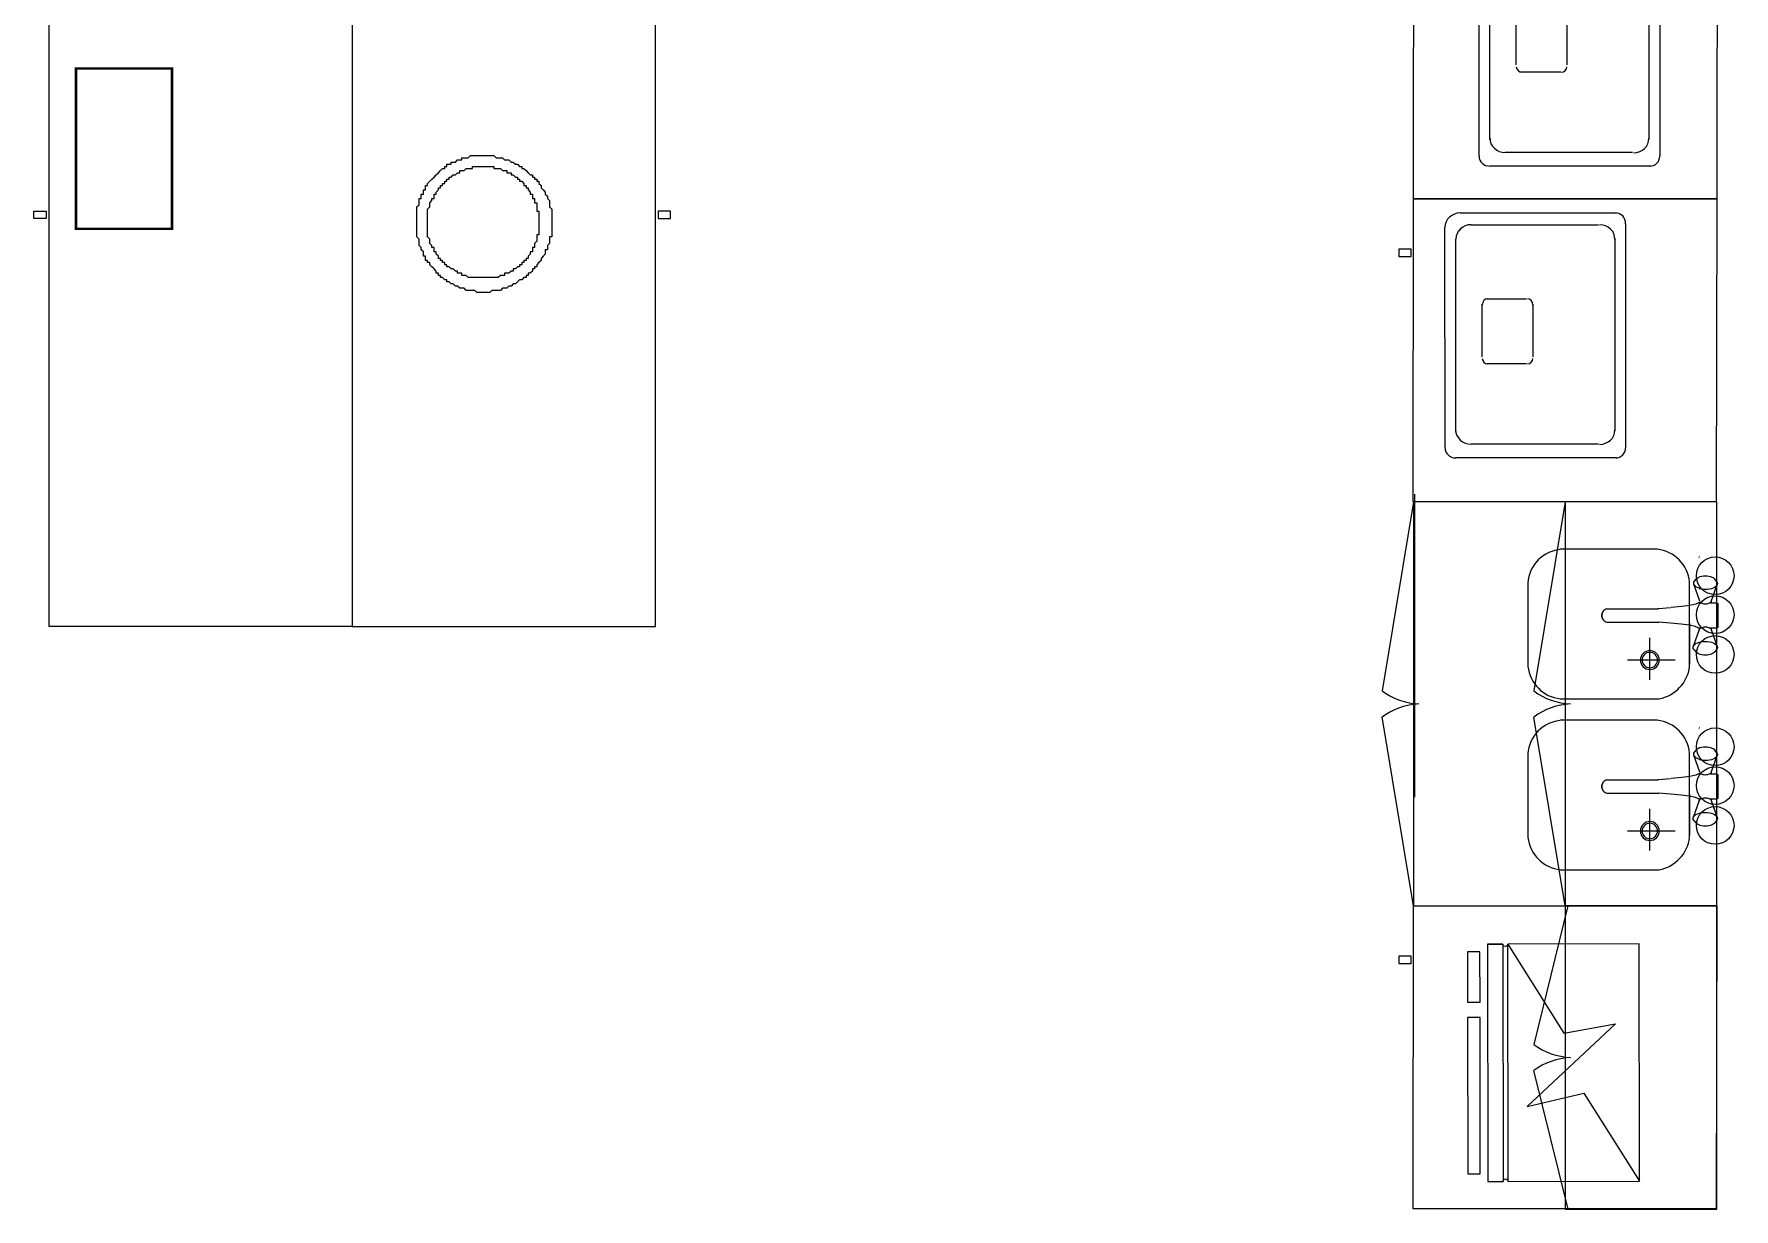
# Model space of a CAD drawing. Header units: millimetres. Extents: x -217756 to 263180, y 55413 to 130608.
# Drawn here: x -65876 to -62512, y 118455 to 120782 of the extents above; entities that cross this region are included whole.
import ezdxf

# ---------------------------------------------------------------- set-up
doc = ezdxf.new("R2010")
doc.units = ezdxf.units.MM
for name, color, linetype in [('ТХ', 7, 'Continuous'), ('ТХ_ВК_оборуд.ТХ', 250, 'Continuous'), ('ТХ_оборуд_учебн', 80, 'Continuous')]:
    doc.layers.add(name, color=color, linetype=linetype)
doc.layers.add('ТХ_мебель передв', color=250, linetype='Continuous', lineweight=13)
doc.layers.add('ТХ_мебель_стац', color=250, linetype='Continuous', lineweight=13)

# ---------------------------------------------------------------- blocks, each defined once
blk = doc.blocks.new('шкаф мойка 2-х 800х600')
at = {"extrusion": (-6.19743e-05, -0.000470712, 1)}
for p, q in [((-12240, -147209, 0), (-12178.1, -147583.1, 0)), ((-12240, -147909, -0.1), (-12240, -147309, 0.1)), ((-12240, -148009, 0), (-12178.1, -147634.9, 0))]:
    blk.add_line(p, q, dxfattribs=at)
blk.add_lwpolyline([(-12240, -148009), (-12240, -147209), (-12840, -147209), (-12840, -148009)], close=True)
for centre, radius, start, end in [((-12257, -147476.8, 70.2), 132.3, 272.7246, 306.5699), ((-12256.4, -147739.6, 70.2), 130.8, 53.2335, 87.489)]:
    blk.add_arc(centre, radius, start, end, dxfattribs=at)
at = {"layer": 'ТХ_ВК_оборуд.ТХ'}
for p, q in [((-12707.6, -147318.5), (-12707.7, -147401.6)), ((-12757.5, -147357.2), (-12663.3, -147357.3)), ((-12841.4, -147382.3), (-12841, -147380.2)), ((-12841, -147384.4), (-12841.4, -147382.3)), ((-12841, -147380.2), (-12839.9, -147378.2)), ((-12839.9, -147386.4), (-12841, -147384.4)), ((-12839.9, -147386.4), (-12841, -147384.4)), ((-12829.2, -147418), (-12841, -147384.4)), ((-12839.9, -147378.2), (-12836.2, -147373.7)), ((-12838.2, -147388.3), (-12839.9, -147386.4)), ((-12838.2, -147388.3), (-12839.9, -147386.4)), ((-12835.8, -147390), (-12838.2, -147388.3)), ((-12835.8, -147390), (-12838.2, -147388.3)), ((-12836.2, -147373.7), (-12834.7, -147372.1)), ((-12832.8, -147391.5), (-12835.8, -147390)), ((-12832.8, -147391.5), (-12835.8, -147390)), ((-12834.7, -147372.1), (-12832.7, -147370.7)), ((-12832.7, -147370.7), (-12830.2, -147369.4)), ((-12830.2, -147369.4), (-12827.4, -147368.4)), ((-12827.4, -147368.4), (-12824.2, -147367.7)), ((-12824.2, -147367.7), (-12820.8, -147367.2)), ((-12820.8, -147367.2), (-12817.4, -147367.1)), ((-12817.4, -147367.1), (-12813.9, -147367.2)), ((-12813.9, -147367.2), (-12810.5, -147367.7)), ((-12810.5, -147367.7), (-12807.4, -147368.4)), ((-12807.4, -147368.4), (-12804.5, -147369.4)), ((-12805.6, -147418), (-12793.7, -147384.4)), ((-12804.5, -147369.4), (-12802.1, -147370.7)), ((-12802.1, -147370.7), (-12800.1, -147372.1)), ((-12799, -147390), (-12801.9, -147391.5)), ((-12799, -147390), (-12801.9, -147391.5)), ((-12800.1, -147372.1), (-12798.6, -147373.7)), ((-12796.6, -147388.3), (-12799, -147390)), ((-12794.8, -147378.2), (-12798.6, -147373.7)), ((-12794.8, -147386.4), (-12796.6, -147388.3)), ((-12794.8, -147378.2), (-12793.7, -147380.2)), ((-12793.7, -147384.4), (-12794.8, -147386.4)), ((-12793.7, -147380.2), (-12793.4, -147382.3)), ((-12793.4, -147382.3), (-12793.7, -147384.4)), ((-12842.4, -147423.6), (-12842.3, -147423.1)), ((-12842.4, -147423.6), (-12842.3, -147423.1)), ((-12842.4, -147467.6), (-12842.4, -147423.6)), ((-12842.3, -147423.1), (-12842.2, -147422.6)), ((-12842.3, -147423.1), (-12842.2, -147422.6)), ((-12842.2, -147422.6), (-12842, -147422.1)), ((-12842.2, -147422.6), (-12842, -147422.1)), ((-12842, -147422.1), (-12841.7, -147421.7)), ((-12842, -147422.1), (-12841.7, -147421.7)), ((-12841.7, -147421.7), (-12841.3, -147421.3)), ((-12841.7, -147421.7), (-12841.3, -147421.3)), ((-12841.3, -147421.3), (-12840.9, -147421)), ((-12841.3, -147421.3), (-12840.9, -147421)), ((-12840.9, -147421), (-12840.4, -147420.8)), ((-12840.9, -147421), (-12840.4, -147420.8)), ((-12840.4, -147420.8), (-12839.9, -147420.6)), ((-12840.4, -147420.8), (-12839.9, -147420.6)), ((-12839.9, -147420.6), (-12839.4, -147420.6)), ((-12839.9, -147420.6), (-12839.4, -147420.6)), ((-12839.4, -147420.6), (-12827.4, -147420.6)), ((-12829.4, -147392.7), (-12832.8, -147391.5)), ((-12829.4, -147392.7), (-12832.8, -147391.5)), ((-12825.6, -147393.6), (-12829.4, -147392.7)), ((-12825.6, -147393.6), (-12829.4, -147392.7)), ((-12828.7, -147419), (-12829.2, -147418)), ((-12828.7, -147419), (-12829.2, -147418)), ((-12827.8, -147419.9), (-12828.7, -147419)), ((-12827.8, -147419.9), (-12828.7, -147419)), ((-12826.6, -147420.8), (-12827.8, -147419.9)), ((-12826.6, -147420.8), (-12827.8, -147419.9)), ((-12827.4, -147420.6), (-12827.4, -147420.2)), ((-12825.1, -147421.5), (-12826.6, -147420.8)), ((-12825.1, -147421.5), (-12826.6, -147420.8)), ((-12821.5, -147394.1), (-12825.6, -147393.6)), ((-12821.5, -147394.1), (-12825.6, -147393.6)), ((-12823.4, -147422.1), (-12825.1, -147421.5)), ((-12823.4, -147422.1), (-12825.1, -147421.5)), ((-12821.5, -147422.6), (-12823.4, -147422.1)), ((-12821.5, -147422.6), (-12823.4, -147422.1)), ((-12817.4, -147394.3), (-12821.5, -147394.1)), ((-12817.4, -147394.3), (-12821.5, -147394.1)), ((-12819.5, -147422.8), (-12821.5, -147422.6)), ((-12819.5, -147422.8), (-12821.5, -147422.6)), ((-12817.4, -147422.9), (-12819.5, -147422.8)), ((-12817.4, -147422.9), (-12819.5, -147422.8)), ((-12813.2, -147394.1), (-12817.4, -147394.3)), ((-12813.2, -147394.1), (-12817.4, -147394.3)), ((-12815.3, -147422.8), (-12817.4, -147422.9)), ((-12815.3, -147422.8), (-12817.4, -147422.9)), ((-12813.3, -147422.6), (-12815.3, -147422.8)), ((-12813.3, -147422.6), (-12815.3, -147422.8)), ((-12811.4, -147422.1), (-12813.3, -147422.6)), ((-12811.4, -147422.1), (-12813.3, -147422.6)), ((-12809.2, -147393.6), (-12813.2, -147394.1)), ((-12809.2, -147393.6), (-12813.2, -147394.1)), ((-12809.7, -147421.5), (-12811.4, -147422.1)), ((-12809.7, -147421.5), (-12811.4, -147422.1)), ((-12808.2, -147420.8), (-12809.7, -147421.5)), ((-12808.2, -147420.8), (-12809.7, -147421.5)), ((-12805.4, -147392.7), (-12809.2, -147393.6)), ((-12805.4, -147392.7), (-12809.2, -147393.6)), ((-12807, -147419.9), (-12808.2, -147420.8)), ((-12807, -147419.9), (-12808.2, -147420.8)), ((-12807.4, -147420.6), (-12807.4, -147420.2)), ((-12807.4, -147420.6), (-12805.4, -147420.6)), ((-12807.4, -147420.6), (-12805.4, -147420.6)), ((-12806.1, -147419), (-12807, -147419.9)), ((-12806.1, -147419), (-12807, -147419.9)), ((-12805.6, -147418), (-12806.1, -147419)), ((-12805.6, -147418), (-12806.1, -147419)), ((-12801.9, -147391.5), (-12805.4, -147392.7)), ((-12801.9, -147391.5), (-12805.4, -147392.7)), ((-12805.4, -147420.6), (-12804.9, -147420.6)), ((-12805.4, -147420.6), (-12804.9, -147420.6)), ((-12804.9, -147420.6), (-12804.3, -147420.8)), ((-12804.9, -147420.6), (-12804.3, -147420.8)), ((-12804.3, -147420.8), (-12797.5, -147423.7)), ((-12804.3, -147420.8), (-12797.5, -147423.7)), ((-12797.8, -147423.6), (-12785.7, -147426.3)), ((-12785.7, -147426.3), (-12769.5, -147428.6)), ((-12769.6, -147428.5), (-12748.5, -147430.6)), ((-12748.5, -147430.6), (-12725.2, -147432.4)), ((-12723.2, -147432.6), (-12725.2, -147432.4)), ((-12723.2, -147432.6), (-12725.2, -147432.4)), ((-12725.2, -147458.8), (-12723.2, -147458.6)), ((-12725.2, -147458.8), (-12723.2, -147458.6)), ((-12723.1, -147432.6), (-12723.2, -147432.6)), ((-12622.4, -147432.6), (-12723.2, -147432.6)), ((-12622.4, -147458.6), (-12723.2, -147458.6)), ((-12622.4, -147458.6), (-12723.2, -147458.6)), ((-12620.4, -147433.2), (-12622.4, -147432.6)), ((-12620.4, -147433.2), (-12622.4, -147432.6)), ((-12622.4, -147458.6), (-12620.4, -147458)), ((-12622.4, -147458.6), (-12620.4, -147458)), ((-12618.6, -147434.2), (-12620.4, -147433.2)), ((-12618.6, -147434.2), (-12620.4, -147433.2)), ((-12620.4, -147458), (-12618.6, -147457)), ((-12616.8, -147435.5), (-12618.6, -147434.2)), ((-12618.6, -147457), (-12616.8, -147455.6)), ((-12615.4, -147437.2), (-12616.8, -147435.5)), ((-12615.4, -147437.2), (-12616.8, -147435.5)), ((-12616.8, -147455.6), (-12615.4, -147454)), ((-12616.8, -147455.6), (-12615.4, -147454)), ((-12614.2, -147439), (-12615.4, -147437.2)), ((-12614.2, -147439), (-12615.4, -147437.2)), ((-12615.4, -147454), (-12614.2, -147452.1)), ((-12615.4, -147454), (-12614.2, -147452.1)), ((-12613.3, -147441.1), (-12614.2, -147439)), ((-12613.3, -147441.1), (-12614.2, -147439)), ((-12614.2, -147452.1), (-12613.3, -147450)), ((-12614.2, -147452.1), (-12613.3, -147450)), ((-12613.3, -147440.6), (-12614, -147439.5)), ((-12614, -147451.7), (-12613.3, -147450.6)), ((-12612.7, -147442.2), (-12613.3, -147440.6)), ((-12612.8, -147443.3), (-12613.3, -147441.1)), ((-12612.8, -147443.3), (-12613.3, -147441.1)), ((-12613.3, -147450), (-12612.8, -147447.8)), ((-12613.3, -147450), (-12612.8, -147447.8)), ((-12613.3, -147450.6), (-12612.7, -147449)), ((-12612.6, -147445.6), (-12612.8, -147443.3)), ((-12612.6, -147445.6), (-12612.8, -147443.3)), ((-12612.8, -147447.8), (-12612.6, -147445.6)), ((-12612.8, -147447.8), (-12612.6, -147445.6)), ((-12612.3, -147443.8), (-12612.7, -147442.2)), ((-12612.7, -147449), (-12612.3, -147447.3)), ((-12612.2, -147445.6), (-12612.3, -147443.8)), ((-12612.3, -147447.3), (-12612.2, -147445.6)), ((-12842.3, -147468.1), (-12842.4, -147467.6)), ((-12842.3, -147468.1), (-12842.4, -147467.6)), ((-12842.2, -147468.6), (-12842.3, -147468.1)), ((-12842.2, -147468.6), (-12842.3, -147468.1)), ((-12842, -147469.1), (-12842.2, -147468.6)), ((-12842, -147469.1), (-12842.2, -147468.6)), ((-12841.7, -147469.5), (-12842, -147469.1)), ((-12841.7, -147469.5), (-12842, -147469.1)), ((-12841.3, -147469.9), (-12841.7, -147469.5)), ((-12841.3, -147469.9), (-12841.7, -147469.5)), ((-12840.9, -147470.2), (-12841.3, -147469.9)), ((-12840.9, -147470.2), (-12841.3, -147469.9)), ((-12829.2, -147473.2), (-12841, -147506.8)), ((-12829.2, -147473.2), (-12841, -147506.8)), ((-12840.4, -147470.4), (-12840.9, -147470.2)), ((-12840.4, -147470.4), (-12840.9, -147470.2)), ((-12839.9, -147470.5), (-12840.4, -147470.4)), ((-12839.9, -147470.5), (-12840.4, -147470.4)), ((-12839.4, -147470.6), (-12839.9, -147470.5)), ((-12839.4, -147470.6), (-12839.9, -147470.5)), ((-12827.4, -147470.6), (-12839.4, -147470.6)), ((-12829.2, -147473.2), (-12828.7, -147472.2)), ((-12829.2, -147473.2), (-12828.7, -147472.2)), ((-12828.7, -147472.2), (-12827.8, -147471.2)), ((-12828.7, -147472.2), (-12827.8, -147471.2)), ((-12827.8, -147471.2), (-12826.6, -147470.4)), ((-12827.8, -147471.2), (-12826.6, -147470.4)), ((-12827.4, -147470.6), (-12827.4, -147471)), ((-12826.6, -147470.4), (-12825.1, -147469.6)), ((-12826.6, -147470.4), (-12825.1, -147469.6)), ((-12825.1, -147469.6), (-12823.4, -147469)), ((-12825.1, -147469.6), (-12823.4, -147469)), ((-12823.4, -147469), (-12821.5, -147468.6)), ((-12823.4, -147469), (-12821.5, -147468.6)), ((-12821.5, -147468.6), (-12819.5, -147468.3)), ((-12821.5, -147468.6), (-12819.5, -147468.3)), ((-12819.5, -147468.3), (-12817.4, -147468.2)), ((-12819.5, -147468.3), (-12817.4, -147468.2)), ((-12817.4, -147468.2), (-12815.3, -147468.3)), ((-12817.4, -147468.2), (-12815.3, -147468.3)), ((-12815.3, -147468.3), (-12813.3, -147468.6)), ((-12815.3, -147468.3), (-12813.3, -147468.6)), ((-12813.3, -147468.6), (-12811.4, -147469)), ((-12813.3, -147468.6), (-12811.4, -147469)), ((-12811.4, -147469), (-12809.7, -147469.6)), ((-12811.4, -147469), (-12809.7, -147469.6)), ((-12809.7, -147469.6), (-12808.2, -147470.4)), ((-12809.7, -147469.6), (-12808.2, -147470.4)), ((-12808.2, -147470.4), (-12807, -147471.2)), ((-12808.2, -147470.4), (-12807, -147471.2)), ((-12805.4, -147470.6), (-12807.4, -147470.6)), ((-12807.4, -147470.6), (-12807.4, -147471)), ((-12807, -147471.2), (-12806.1, -147472.2)), ((-12806.8, -147473.8), (-12795, -147507.4)), ((-12805.6, -147471), (-12798.7, -147468.1)), ((-12799, -147468.2), (-12787, -147465.5)), ((-12787, -147465.5), (-12770.7, -147463.2)), ((-12770.8, -147463.2), (-12749.7, -147461.2)), ((-12748.5, -147460.6), (-12725.2, -147458.8)), ((-12841.4, -147508.9), (-12841, -147506.8)), ((-12841, -147511), (-12841.4, -147508.9)), ((-12841, -147506.8), (-12839.9, -147504.8)), ((-12839.9, -147513), (-12841, -147511)), ((-12839.9, -147504.8), (-12838.2, -147502.9)), ((-12839.9, -147513), (-12836.2, -147517.5)), ((-12838.2, -147502.9), (-12835.8, -147501.2)), ((-12834.7, -147519.1), (-12836.2, -147517.5)), ((-12835.8, -147501.2), (-12832.8, -147499.7)), ((-12832.7, -147520.5), (-12834.7, -147519.1)), ((-12832.8, -147499.7), (-12829.4, -147498.5)), ((-12830.2, -147521.7), (-12832.7, -147520.5)), ((-12827.4, -147522.7), (-12830.2, -147521.7)), ((-12829.4, -147498.5), (-12825.6, -147497.6)), ((-12824.2, -147523.5), (-12827.4, -147522.7)), ((-12825.6, -147497.6), (-12821.5, -147497.1)), ((-12820.8, -147523.9), (-12824.2, -147523.5)), ((-12821.5, -147497.1), (-12817.4, -147496.9)), ((-12817.4, -147524.1), (-12820.8, -147523.9)), ((-12817.4, -147496.9), (-12813.2, -147497.1)), ((-12813.9, -147523.9), (-12817.4, -147524.1)), ((-12810.5, -147523.5), (-12813.9, -147523.9)), ((-12813.2, -147497.1), (-12809.2, -147497.6)), ((-12807.4, -147522.7), (-12810.5, -147523.5)), ((-12809.2, -147497.6), (-12805.4, -147498.5)), ((-12804.5, -147521.7), (-12807.4, -147522.7)), ((-12806.6, -147499.1), (-12803.2, -147500.3)), ((-12803.3, -147521.1), (-12805.8, -147522.4)), ((-12801.3, -147519.7), (-12803.3, -147521.1)), ((-12803.2, -147500.3), (-12800.2, -147501.8)), ((-12799.8, -147518.1), (-12801.3, -147519.7)), ((-12800.2, -147501.8), (-12797.8, -147503.5)), ((-12796.1, -147513.6), (-12799.8, -147518.1)), ((-12797.8, -147503.5), (-12796.1, -147505.4)), ((-12796.1, -147505.4), (-12795, -147507.4)), ((-12795, -147511.6), (-12796.1, -147513.6)), ((-12795, -147507.4), (-12794.6, -147509.5)), ((-12794.6, -147509.5), (-12795, -147511.6)), ((-12806.1, -147562.2), (-12805.6, -147563.2)), ((-12804.9, -147560.5), (-12805.4, -147560.6)), ((-12804.9, -147560.5), (-12805.4, -147560.6)), ((-12804.3, -147560.4), (-12804.9, -147560.5)), ((-12707.6, -147657), (-12707.7, -147740.1)), ((-12841.4, -147720.8), (-12841, -147718.7)), ((-12841, -147722.9), (-12841.4, -147720.8)), ((-12841, -147718.7), (-12839.9, -147716.7)), ((-12839.9, -147724.9), (-12841, -147722.9)), ((-12839.9, -147724.9), (-12841, -147722.9)), ((-12829.2, -147756.5), (-12841, -147722.9)), ((-12839.9, -147716.7), (-12836.2, -147712.2)), ((-12838.2, -147726.8), (-12839.9, -147724.9)), ((-12838.2, -147726.8), (-12839.9, -147724.9)), ((-12835.8, -147728.5), (-12838.2, -147726.8)), ((-12835.8, -147728.5), (-12838.2, -147726.8)), ((-12836.2, -147712.2), (-12834.7, -147710.6)), ((-12834.7, -147710.6), (-12832.7, -147709.2)), ((-12832.7, -147709.2), (-12830.2, -147707.9)), ((-12830.2, -147707.9), (-12827.4, -147706.9)), ((-12827.4, -147706.9), (-12824.2, -147706.2)), ((-12824.2, -147706.2), (-12820.8, -147705.7)), ((-12820.8, -147705.7), (-12817.4, -147705.6)), ((-12817.4, -147705.6), (-12813.9, -147705.7)), ((-12813.9, -147705.7), (-12810.5, -147706.2)), ((-12810.5, -147706.2), (-12807.4, -147706.9)), ((-12807.4, -147706.9), (-12804.5, -147707.9)), ((-12805.6, -147756.5), (-12793.7, -147722.9)), ((-12804.5, -147707.9), (-12802.1, -147709.2)), ((-12802.1, -147709.2), (-12800.1, -147710.6)), ((-12800.1, -147710.6), (-12798.6, -147712.2)), ((-12796.6, -147726.8), (-12799, -147728.5)), ((-12794.8, -147716.7), (-12798.6, -147712.2)), ((-12794.8, -147724.9), (-12796.6, -147726.8)), ((-12794.8, -147716.7), (-12793.7, -147718.7)), ((-12793.7, -147722.9), (-12794.8, -147724.9)), ((-12793.7, -147718.7), (-12793.4, -147720.8)), ((-12793.4, -147720.8), (-12793.7, -147722.9)), ((-12757.5, -147695.8), (-12663.3, -147695.8)), ((-12842.3, -147761.6), (-12842.2, -147761.1)), ((-12842.3, -147761.6), (-12842.2, -147761.1)), ((-12842.2, -147761.1), (-12842, -147760.6)), ((-12842.2, -147761.1), (-12842, -147760.6)), ((-12842, -147760.6), (-12841.7, -147760.2)), ((-12842, -147760.6), (-12841.7, -147760.2)), ((-12841.7, -147760.2), (-12841.3, -147759.8)), ((-12841.7, -147760.2), (-12841.3, -147759.8)), ((-12841.3, -147759.8), (-12840.9, -147759.5)), ((-12841.3, -147759.8), (-12840.9, -147759.5)), ((-12840.9, -147759.5), (-12840.4, -147759.3)), ((-12840.9, -147759.5), (-12840.4, -147759.3)), ((-12840.4, -147759.3), (-12839.9, -147759.1)), ((-12840.4, -147759.3), (-12839.9, -147759.1)), ((-12839.9, -147759.1), (-12839.4, -147759.1)), ((-12839.9, -147759.1), (-12839.4, -147759.1)), ((-12839.4, -147759.1), (-12827.4, -147759.1)), ((-12832.8, -147730), (-12835.8, -147728.5)), ((-12832.8, -147730), (-12835.8, -147728.5)), ((-12829.4, -147731.2), (-12832.8, -147730)), ((-12829.4, -147731.2), (-12832.8, -147730)), ((-12825.6, -147732.1), (-12829.4, -147731.2)), ((-12825.6, -147732.1), (-12829.4, -147731.2)), ((-12828.7, -147757.5), (-12829.2, -147756.5)), ((-12828.7, -147757.5), (-12829.2, -147756.5)), ((-12827.8, -147758.4), (-12828.7, -147757.5)), ((-12827.8, -147758.4), (-12828.7, -147757.5)), ((-12826.6, -147759.3), (-12827.8, -147758.4)), ((-12826.6, -147759.3), (-12827.8, -147758.4)), ((-12827.4, -147759.1), (-12827.4, -147758.7)), ((-12825.1, -147760), (-12826.6, -147759.3)), ((-12825.1, -147760), (-12826.6, -147759.3)), ((-12821.5, -147732.6), (-12825.6, -147732.1)), ((-12821.5, -147732.6), (-12825.6, -147732.1)), ((-12823.4, -147760.6), (-12825.1, -147760)), ((-12823.4, -147760.6), (-12825.1, -147760)), ((-12821.5, -147761.1), (-12823.4, -147760.6)), ((-12821.5, -147761.1), (-12823.4, -147760.6)), ((-12817.4, -147732.8), (-12821.5, -147732.6)), ((-12817.4, -147732.8), (-12821.5, -147732.6)), ((-12819.5, -147761.3), (-12821.5, -147761.1)), ((-12819.5, -147761.3), (-12821.5, -147761.1)), ((-12817.4, -147761.4), (-12819.5, -147761.3)), ((-12817.4, -147761.4), (-12819.5, -147761.3)), ((-12813.2, -147732.6), (-12817.4, -147732.8)), ((-12813.2, -147732.6), (-12817.4, -147732.8)), ((-12815.3, -147761.3), (-12817.4, -147761.4)), ((-12815.3, -147761.3), (-12817.4, -147761.4)), ((-12813.3, -147761.1), (-12815.3, -147761.3)), ((-12813.3, -147761.1), (-12815.3, -147761.3)), ((-12811.4, -147760.6), (-12813.3, -147761.1)), ((-12811.4, -147760.6), (-12813.3, -147761.1)), ((-12809.2, -147732.1), (-12813.2, -147732.6)), ((-12809.2, -147732.1), (-12813.2, -147732.6)), ((-12809.7, -147760), (-12811.4, -147760.6)), ((-12809.7, -147760), (-12811.4, -147760.6)), ((-12808.2, -147759.3), (-12809.7, -147760)), ((-12808.2, -147759.3), (-12809.7, -147760)), ((-12805.4, -147731.2), (-12809.2, -147732.1)), ((-12805.4, -147731.2), (-12809.2, -147732.1)), ((-12807, -147758.4), (-12808.2, -147759.3)), ((-12807, -147758.4), (-12808.2, -147759.3)), ((-12807.4, -147759.1), (-12807.4, -147758.7)), ((-12807.4, -147759.1), (-12805.4, -147759.1)), ((-12807.4, -147759.1), (-12805.4, -147759.1)), ((-12806.1, -147757.5), (-12807, -147758.4)), ((-12806.1, -147757.5), (-12807, -147758.4)), ((-12805.6, -147756.5), (-12806.1, -147757.5)), ((-12805.6, -147756.5), (-12806.1, -147757.5)), ((-12801.9, -147730), (-12805.4, -147731.2)), ((-12801.9, -147730), (-12805.4, -147731.2)), ((-12805.4, -147759.1), (-12804.9, -147759.1)), ((-12805.4, -147759.1), (-12804.9, -147759.1)), ((-12804.9, -147759.1), (-12804.3, -147759.3)), ((-12804.9, -147759.1), (-12804.3, -147759.3)), ((-12804.3, -147759.3), (-12797.5, -147762.2)), ((-12804.3, -147759.3), (-12797.5, -147762.2)), ((-12799, -147728.5), (-12801.9, -147730)), ((-12799, -147728.5), (-12801.9, -147730)), ((-12842.4, -147762.1), (-12842.3, -147761.6)), ((-12842.4, -147762.1), (-12842.3, -147761.6)), ((-12842.4, -147806.1), (-12842.4, -147762.1)), ((-12797.8, -147762.1), (-12785.7, -147764.8)), ((-12785.7, -147764.8), (-12769.5, -147767.1)), ((-12769.6, -147767.1), (-12748.5, -147769.1)), ((-12748.5, -147769.1), (-12725.2, -147770.9)), ((-12723.2, -147771.1), (-12725.2, -147770.9)), ((-12723.2, -147771.1), (-12725.2, -147770.9)), ((-12723.1, -147771.1), (-12723.2, -147771.1)), ((-12622.4, -147771.1), (-12723.2, -147771.1)), ((-12620.4, -147771.7), (-12622.4, -147771.1)), ((-12620.4, -147771.7), (-12622.4, -147771.1)), ((-12618.6, -147772.7), (-12620.4, -147771.7)), ((-12618.6, -147772.7), (-12620.4, -147771.7)), ((-12616.8, -147774.1), (-12618.6, -147772.7)), ((-12618.6, -147795.5), (-12616.8, -147794.1)), ((-12615.4, -147775.7), (-12616.8, -147774.1)), ((-12615.4, -147775.7), (-12616.8, -147774.1)), ((-12616.8, -147794.1), (-12615.4, -147792.5)), ((-12616.8, -147794.1), (-12615.4, -147792.5)), ((-12614.2, -147777.5), (-12615.4, -147775.7)), ((-12614.2, -147777.5), (-12615.4, -147775.7)), ((-12615.4, -147792.5), (-12614.2, -147790.6)), ((-12615.4, -147792.5), (-12614.2, -147790.6)), ((-12613.3, -147779.6), (-12614.2, -147777.5)), ((-12613.3, -147779.6), (-12614.2, -147777.5)), ((-12614.2, -147790.6), (-12613.3, -147788.5)), ((-12614.2, -147790.6), (-12613.3, -147788.5)), ((-12613.3, -147779.1), (-12614, -147778)), ((-12614, -147790.2), (-12613.3, -147789.1)), ((-12612.7, -147780.7), (-12613.3, -147779.1)), ((-12612.8, -147781.8), (-12613.3, -147779.6)), ((-12612.8, -147781.8), (-12613.3, -147779.6)), ((-12613.3, -147788.5), (-12612.8, -147786.3)), ((-12613.3, -147788.5), (-12612.8, -147786.3)), ((-12613.3, -147789.1), (-12612.7, -147787.5)), ((-12612.6, -147784.1), (-12612.8, -147781.8)), ((-12612.6, -147784.1), (-12612.8, -147781.8)), ((-12612.8, -147786.3), (-12612.6, -147784.1)), ((-12612.8, -147786.3), (-12612.6, -147784.1)), ((-12612.3, -147782.4), (-12612.7, -147780.7)), ((-12612.7, -147787.5), (-12612.3, -147785.8)), ((-12612.2, -147784.1), (-12612.3, -147782.4)), ((-12612.3, -147785.8), (-12612.2, -147784.1)), ((-12842.3, -147806.6), (-12842.4, -147806.1)), ((-12842.3, -147806.6), (-12842.4, -147806.1)), ((-12842.2, -147807.1), (-12842.3, -147806.6)), ((-12842.2, -147807.1), (-12842.3, -147806.6)), ((-12842, -147807.6), (-12842.2, -147807.1)), ((-12842, -147807.6), (-12842.2, -147807.1)), ((-12841.7, -147808), (-12842, -147807.6)), ((-12841.7, -147808), (-12842, -147807.6)), ((-12841.3, -147808.4), (-12841.7, -147808)), ((-12841.3, -147808.4), (-12841.7, -147808)), ((-12840.9, -147808.7), (-12841.3, -147808.4)), ((-12840.9, -147808.7), (-12841.3, -147808.4)), ((-12829.2, -147811.7), (-12841, -147845.3)), ((-12829.2, -147811.7), (-12841, -147845.3)), ((-12840.4, -147808.9), (-12840.9, -147808.7)), ((-12840.4, -147808.9), (-12840.9, -147808.7)), ((-12839.9, -147809), (-12840.4, -147808.9)), ((-12839.9, -147809), (-12840.4, -147808.9)), ((-12839.4, -147809.1), (-12839.9, -147809)), ((-12839.4, -147809.1), (-12839.9, -147809)), ((-12827.4, -147809.1), (-12839.4, -147809.1)), ((-12829.2, -147811.7), (-12828.7, -147810.7)), ((-12829.2, -147811.7), (-12828.7, -147810.7)), ((-12828.7, -147810.7), (-12827.8, -147809.7)), ((-12828.7, -147810.7), (-12827.8, -147809.7)), ((-12827.8, -147809.7), (-12826.6, -147808.9)), ((-12827.8, -147809.7), (-12826.6, -147808.9)), ((-12827.4, -147809.1), (-12827.4, -147809.5)), ((-12826.6, -147808.9), (-12825.1, -147808.2)), ((-12826.6, -147808.9), (-12825.1, -147808.2)), ((-12825.1, -147808.2), (-12823.4, -147807.6)), ((-12825.1, -147808.2), (-12823.4, -147807.6)), ((-12823.4, -147807.6), (-12821.5, -147807.1)), ((-12823.4, -147807.6), (-12821.5, -147807.1)), ((-12821.5, -147807.1), (-12819.5, -147806.8)), ((-12821.5, -147807.1), (-12819.5, -147806.8)), ((-12819.5, -147806.8), (-12817.4, -147806.7)), ((-12819.5, -147806.8), (-12817.4, -147806.7)), ((-12817.4, -147806.7), (-12815.3, -147806.8)), ((-12817.4, -147806.7), (-12815.3, -147806.8)), ((-12815.3, -147806.8), (-12813.3, -147807.1)), ((-12815.3, -147806.8), (-12813.3, -147807.1)), ((-12813.3, -147807.1), (-12811.4, -147807.6)), ((-12813.3, -147807.1), (-12811.4, -147807.6)), ((-12811.4, -147807.6), (-12809.7, -147808.2)), ((-12811.4, -147807.6), (-12809.7, -147808.2)), ((-12809.7, -147808.2), (-12808.2, -147808.9)), ((-12809.7, -147808.2), (-12808.2, -147808.9)), ((-12808.2, -147808.9), (-12807, -147809.7)), ((-12808.2, -147808.9), (-12807, -147809.7)), ((-12805.4, -147809.1), (-12807.4, -147809.1)), ((-12807.4, -147809.1), (-12807.4, -147809.5)), ((-12807, -147809.7), (-12806.1, -147810.7)), ((-12806.8, -147812.3), (-12795, -147845.9)), ((-12805.6, -147809.5), (-12798.7, -147806.6)), ((-12799, -147806.7), (-12787, -147804)), ((-12787, -147804), (-12770.7, -147801.7)), ((-12770.8, -147801.7), (-12749.7, -147799.7)), ((-12748.5, -147799.1), (-12725.2, -147797.3)), ((-12725.2, -147797.3), (-12723.2, -147797.1)), ((-12725.2, -147797.3), (-12723.2, -147797.1)), ((-12622.4, -147797.1), (-12723.2, -147797.1)), ((-12622.4, -147797.1), (-12723.2, -147797.1)), ((-12622.4, -147797.1), (-12620.4, -147796.5)), ((-12622.4, -147797.1), (-12620.4, -147796.5)), ((-12620.4, -147796.5), (-12618.6, -147795.5)), ((-12841.4, -147847.4), (-12841, -147845.3)), ((-12841, -147849.5), (-12841.4, -147847.4)), ((-12841, -147845.3), (-12839.9, -147843.3)), ((-12839.9, -147851.5), (-12841, -147849.5)), ((-12839.9, -147843.3), (-12838.2, -147841.4)), ((-12839.9, -147851.5), (-12836.2, -147856)), ((-12838.2, -147841.4), (-12835.8, -147839.7)), ((-12834.7, -147857.6), (-12836.2, -147856)), ((-12835.8, -147839.7), (-12832.8, -147838.2)), ((-12832.7, -147859), (-12834.7, -147857.6)), ((-12832.8, -147838.2), (-12829.4, -147837)), ((-12830.2, -147860.2), (-12832.7, -147859)), ((-12827.4, -147861.2), (-12830.2, -147860.2)), ((-12829.4, -147837), (-12825.6, -147836.1)), ((-12824.2, -147862), (-12827.4, -147861.2)), ((-12825.6, -147836.1), (-12821.5, -147835.6)), ((-12820.8, -147862.4), (-12824.2, -147862)), ((-12821.5, -147835.6), (-12817.4, -147835.4)), ((-12817.4, -147835.4), (-12813.2, -147835.6)), ((-12810.5, -147862), (-12813.9, -147862.4)), ((-12813.2, -147835.6), (-12809.2, -147836.1)), ((-12807.4, -147861.2), (-12810.5, -147862)), ((-12809.2, -147836.1), (-12805.4, -147837)), ((-12804.5, -147860.2), (-12807.4, -147861.2)), ((-12806.6, -147837.6), (-12803.2, -147838.8)), ((-12803.3, -147859.6), (-12805.8, -147860.9)), ((-12801.3, -147858.2), (-12803.3, -147859.6)), ((-12803.2, -147838.8), (-12800.2, -147840.3)), ((-12799.8, -147856.6), (-12801.3, -147858.2)), ((-12800.2, -147840.3), (-12797.8, -147842)), ((-12796.1, -147852.1), (-12799.8, -147856.6)), ((-12797.8, -147842), (-12796.1, -147843.9)), ((-12796.1, -147843.9), (-12795, -147845.9)), ((-12795, -147850.1), (-12796.1, -147852.1)), ((-12795, -147845.9), (-12794.6, -147848)), ((-12794.6, -147848), (-12795, -147850.1)), ((-12817.4, -147862.6), (-12820.8, -147862.4)), ((-12813.9, -147862.4), (-12817.4, -147862.6)), ((-12806.1, -147900.7), (-12805.6, -147901.7)), ((-12804.9, -147899), (-12805.4, -147899.1)), ((-12804.9, -147899), (-12805.4, -147899.1)), ((-12804.3, -147898.9), (-12804.9, -147899))]:
    blk.add_line(p, q, dxfattribs=at)
for points in [[(-12530.4, -147280.6), (-12725.9, -147280.6)], [(-12786.8, -147349.3), (-12786.3, -147512.5)], [(-12786.3, -147344.8), (-12786.3, -147512.5)], [(-12466.3, -147512.6), (-12466.3, -147344.8)], [(-12786.8, -147390.8), (-12786.8, -147426.5)], [(-12722.2, -147576.6), (-12530.4, -147576.6)], [(-12530.4, -147619.2), (-12725.9, -147619.2)], [(-12786.8, -147687.8), (-12786.3, -147851)], [(-12786.3, -147683.3), (-12786.3, -147851)], [(-12466.3, -147851.1), (-12466.3, -147683.3)], [(-12786.8, -147729.3), (-12786.8, -147765)], [(-12722.2, -147915.2), (-12530.4, -147915.2)]]:
    blk.add_lwpolyline(points, dxfattribs=at)
for centre in [(-12837, -147368.4), (-12837, -147447.2), (-12837, -147524.2), (-12837, -147706.9), (-12837, -147785.7), (-12837, -147862.7)]:
    blk.add_circle(centre, 37.3, dxfattribs=at)
for centre, radius, start, end in [((-12712.8, -147353.5), 74, 100.2177, 173.2241), ((-12538.4, -147352.7), 72.5, 6.2832, 83.7168), ((-12714.3, -147504.6), 72.5, 185.6753, 263.7168), ((-12537.9, -147504.8), 72, 274.1728, 356.2085), ((-12712.8, -147692), 74, 100.2177, 173.2241), ((-12538.4, -147691.2), 72.5, 6.2832, 83.7168), ((-12714.3, -147843.1), 72.5, 185.6753, 263.7168), ((-12537.9, -147843.3), 72, 274.1728, 356.2085)]:
    blk.add_arc(centre, radius, start, end, dxfattribs=at)
at = {"layer": 'ТХ_ВК_оборуд.ТХ', "extrusion": (0, 0, -1)}
for centre, major_axis in [((-12707.6, -147357.3), (-13.2, -13.2)), ((-12707.6, -147357.3), (-10.8, -10.8)), ((-12707.6, -147695.8), (-13.2, -13.2)), ((-12707.6, -147695.8), (-10.8, -10.8))]:
    blk.add_ellipse(centre, major_axis=major_axis, ratio=1, start_param=4.712389, end_param=10.995574, dxfattribs=at)
blk = doc.blocks.new('шкаф навесной 800х300')
at = {"extrusion": (-6.19743e-05, -0.000470712, 1)}
for p, q in [((-13580.8, -146436.7, 0.8), (-13518.9, -146810.7, 0.8)), ((-13580.8, -147136.7, 0.6), (-13580.8, -146536.7, 0.9)), ((-13580.8, -147236.7, 0.8), (-13518.9, -146862.5, 0.7))]:
    blk.add_line(p, q, dxfattribs=at)
at = {"elevation": 0.8}
blk.add_lwpolyline([(-13880.8, -147236.7), (-13580.8, -147236.7), (-13580.8, -146436.7), (-13880.8, -146436.7)], close=True, dxfattribs=at)
at = {"extrusion": (-6.19743e-05, -0.000470712, 1)}
for centre, radius, start, end in [((-13597.7, -146704.4, 70.7), 132.3, 272.7246, 306.5699), ((-13597.2, -146967.3, 70.7), 130.8, 53.2335, 87.489)]:
    blk.add_arc(centre, radius, start, end, dxfattribs=at)
blk = doc.blocks.new('шкаф стол 1 дв 600х600')
at = {"extrusion": (-6.19743e-05, -0.000470712, 1), "elevation": 70.5}
blk.add_lwpolyline([(-12827.5, -147385.6), (-12826.7, -146785.7), (-12226.7, -146785.7), (-12227.5, -147385.6)], close=True, dxfattribs=at)
at = {"elevation": 0.9}
blk.add_lwpolyline([(-12223, -147286.3), (-12198.6, -147286.3), (-12198.6, -147271.5), (-12223, -147271.5)], close=True, dxfattribs=at)
blk = doc.blocks.new('мультиварка')
at = {"linetype": 'ByBlock'}
for points in [[(-9579.5, -151493.5), (-9270.2, -151493.5), (-9270.2, -151493.5)], [(-9609.7, -151958.8), (-9609.9, -151522.2)], [(-9558, -151516.8), (-9306, -151516.8), (-9306, -151516.8)], [(-9252.2, -151515), (-9252.2, -151958.8)], [(-9588.4, -151926.2), (-9588.4, -151545.4)], [(-9273.7, -151543.3), (-9273.7, -151925.6)], [(-9527.1, -151663.5), (-9448.3, -151663.5), (-9448.3, -151663.5)], [(-9536.1, -151778.1), (-9536.1, -151674.2), (-9536.1, -151674.2)], [(-9435.8, -151674.2), (-9435.8, -151778.1), (-9435.8, -151778.1)], [(-9448.3, -151792.5), (-9527.1, -151792.5), (-9527.1, -151792.5)], [(-9306, -151951.6), (-9558.2, -151951.4), (-9558.2, -151951.4)], [(-9270.2, -151978.5), (-9588.2, -151978.5), (-9588.2, -151978.5)]]:
    blk.add_lwpolyline(points, dxfattribs=at)
for points in [[(-9579.5, -151493.5), (-9595.6, -151493.5), (-9609.9, -151506), (-9609.9, -151522.1)], [(-9252.2, -151515), (-9252.2, -151502.4), (-9261.2, -151493.5), (-9271.9, -151493.5)], [(-9558, -151516.8), (-9574.1, -151516.8), (-9588.4, -151529.3), (-9588.4, -151545.4)], [(-9273.6, -151545.8), (-9273.6, -151529.7), (-9286.2, -151517.1), (-9304.1, -151517.1)], [(-9525.3, -151663.5), (-9530.7, -151663.5), (-9536.1, -151668.8), (-9536.1, -151676)], [(-9435.8, -151676), (-9435.8, -151668.8), (-9441.1, -151663.5), (-9446.5, -151663.5)], [(-9536.1, -151781.7), (-9536.1, -151787.1), (-9530.7, -151792.5), (-9525.3, -151792.5)], [(-9446.5, -151792.5), (-9441.1, -151792.5), (-9435.8, -151787.1), (-9435.8, -151781.7)], [(-9588.7, -151922.7), (-9588.7, -151938.8), (-9574.3, -151951.4), (-9558.2, -151951.4)], [(-9304.1, -151951.8), (-9286.2, -151951.8), (-9273.6, -151939.2), (-9273.6, -151923.1)], [(-9609.7, -151958.8), (-9609.7, -151969.5), (-9600.8, -151978.5), (-9588.2, -151978.5)], [(-9271.9, -151978.5), (-9261.2, -151978.5), (-9252.2, -151969.5), (-9252.2, -151958.8)]]:
    blk.add_open_spline(points, degree=3, dxfattribs=at)
blk = doc.blocks.new('шакф навесной 600х300')
at = {"extrusion": (-6.19743e-05, -0.000470712, 1)}
for p, q in [((-13586.5, -147327, 0.9), (-13518.9, -147601.1, 0.8)), ((-13580.8, -147927, 0.6), (-13580.8, -147327, 0.9)), ((-13586.4, -147927, 0.6), (-13518.9, -147652.9, 0.7))]:
    blk.add_line(p, q, dxfattribs=at)
at = {"elevation": 0.8}
blk.add_lwpolyline([(-13880.8, -147927), (-13580.8, -147927), (-13580.8, -147327), (-13880.8, -147327)], close=True, dxfattribs=at)
at = {"extrusion": (-6.19743e-05, -0.000470712, 1)}
for centre, radius, start, end in [((-13597.7, -147494.8, 71.1), 132.3, 272.7246, 306.5699), ((-13597.2, -147757.7, 71.1), 130.8, 53.2335, 87.489)]:
    blk.add_arc(centre, radius, start, end, dxfattribs=at)
blk = doc.blocks.new('Шкаф-стол под встр. тех тип 1')
for points, elevation in [([(-2466.8, 604.6), (-2466.8, 628.9), (-2481.6, 628.9), (-2481.6, 604.6)], 0.6), ([(-1997.5, 604.6), (-1997.5, 628.9), (-2012.3, 628.9), (-2012.3, 604.6)], 0.6), ([(-808, 605.4), (-808, 629.8), (-822.8, 629.8), (-822.8, 605.4)], 0.9)]:
    blk.add_lwpolyline(points, close=True, dxfattribs=dict(elevation=elevation))
blk.add_lwpolyline([(0, 0), (0, 600), (-2700, 600), (-2700, 0)], close=True)
blk = doc.blocks.new('микроволн')
for p, q in [((0, 270), (0, 300)), ((0, 300), (470, 300)), ((0, 300), (0, 270)), ((0, 270), (470, 270)), ((470, 300), (470, 270)), ((0, 0), (0, 260)), ((470, 260), (0, 260)), ((470, 260), (470, 0)), ((470, 0), (0, 0))]:
    blk.add_line(p, q)
for points in [[(15, 340), (115, 340), (115, 315), (15, 315)], [(145, 340), (455, 340), (455, 315), (145, 315)]]:
    blk.add_lwpolyline(points, close=True)
blk.add_lwpolyline([(0, 260), (176.4, 149.3), (158.2, 46.9), (321.5, 221.8), (295.2, 109.7), (470, 0)])
for centre, start, end in [((0, 265), 270, 90), ((470, 265), 90, 270)]:
    blk.add_arc(centre, 5, start, end)
blk = doc.blocks.new('A$Ca19fb75c')
at = {"layer": 'ТХ_оборуд_учебн', "ltscale": 100, "const_width": 5}
blk.add_lwpolyline([(-316192.8, 65407.7), (-316192.8, 65090.2), (-316382.8, 65090.2), (-316382.8, 65407.7)], close=True, dxfattribs=at)
at = {"layer": 'ТХ_оборуд_учебн', "lineweight": 0}
for points in [[(-315576.8, 64964.2), (-315589.5, 64964.2), (-315593.7, 64968.4), (-315610.7, 64968.4), (-315614.9, 64972.7), (-315619.1, 64972.7), (-315619.1, 64972.7), (-315623.4, 64972.7), (-315627.6, 64976.9), (-315627.6, 64976.9), (-315631.8, 64976.9), (-315636.1, 64981.1), (-315640.3, 64981.1), (-315640.3, 64981.1), (-315644.5, 64985.4), (-315648.8, 64985.4), (-315648.8, 64989.6), (-315653, 64989.6), (-315653, 64989.6), (-315657.2, 64993.8), (-315661.5, 64993.8), (-315661.5, 64998.1), (-315665.7, 64998.1), (-315665.7, 65002.3), (-315669.9, 65002.3), (-315669.9, 65006.5), (-315674.2, 65010.8), (-315674.2, 65010.8), (-315678.4, 65015), (-315678.4, 65015), (-315682.6, 65019.2), (-315682.6, 65023.5), (-315686.9, 65023.5), (-315686.9, 65027.7), (-315691.1, 65027.7), (-315691.1, 65031.9), (-315691.1, 65036.2), (-315695.3, 65036.2), (-315695.3, 65040.4), (-315695.3, 65044.6), (-315699.6, 65048.9), (-315699.6, 65048.9), (-315699.6, 65053.1), (-315703.8, 65057.4), (-315703.8, 65061.6), (-315703.8, 65061.6), (-315703.8, 65065.8), (-315703.8, 65070.1), (-315708, 65074.3), (-315708, 65074.3), (-315708, 65078.5), (-315708, 65082.8), (-315708, 65087), (-315708, 65091.2), (-315708, 65091.2), (-315708, 65095.5), (-315708, 65099.7), (-315708, 65103.9), (-315708, 65108.2), (-315708, 65108.2), (-315708, 65112.4), (-315708, 65116.6), (-315708, 65120.9), (-315708, 65125.1), (-315708, 65125.1), (-315708, 65129.3), (-315708, 65133.6), (-315703.8, 65137.8), (-315703.8, 65137.8), (-315703.8, 65142), (-315703.8, 65146.3), (-315703.8, 65150.5), (-315699.6, 65150.5), (-315699.6, 65154.7), (-315699.6, 65159), (-315695.3, 65159), (-315695.3, 65163.2), (-315695.3, 65167.4), (-315691.1, 65167.4), (-315691.1, 65171.7), (-315691.1, 65175.9), (-315686.9, 65175.9), (-315686.9, 65180.1), (-315682.6, 65184.4), (-315682.6, 65184.4), (-315678.4, 65188.6), (-315678.4, 65188.6), (-315674.2, 65192.8), (-315674.2, 65192.8), (-315669.9, 65197.1), (-315669.9, 65197.1), (-315665.7, 65201.3), (-315665.7, 65201.3), (-315661.5, 65205.5), (-315661.5, 65205.5), (-315657.2, 65209.8), (-315653, 65209.8), (-315653, 65214), (-315648.8, 65214), (-315648.8, 65218.2), (-315644.5, 65218.2), (-315640.3, 65218.2), (-315640.3, 65222.5), (-315636.1, 65222.5), (-315631.8, 65222.5), (-315627.6, 65226.7), (-315627.6, 65226.7), (-315623.4, 65226.7), (-315619.1, 65226.7), (-315619.1, 65230.9), (-315614.9, 65230.9), (-315610.7, 65230.9), (-315606.4, 65230.9), (-315606.4, 65230.9), (-315602.2, 65235.2), (-315598, 65235.2), (-315593.7, 65235.2), (-315589.5, 65235.2), (-315589.5, 65235.2), (-315585.3, 65235.2), (-315581, 65235.2), (-315576.8, 65235.2), (-315572.6, 65235.2), (-315572.6, 65235.2), (-315568.3, 65235.2), (-315564.1, 65235.2), (-315559.9, 65235.2), (-315555.6, 65235.2), (-315555.6, 65235.2), (-315551.4, 65230.9), (-315547.2, 65230.9), (-315542.9, 65230.9), (-315538.7, 65230.9), (-315538.7, 65230.9), (-315534.5, 65226.7), (-315530.2, 65226.7), (-315526, 65226.7), (-315526, 65226.7), (-315521.8, 65222.5), (-315517.5, 65222.5), (-315517.5, 65222.5), (-315513.3, 65218.2), (-315509.1, 65218.2), (-315509.1, 65218.2), (-315504.8, 65214), (-315500.6, 65214), (-315500.6, 65209.8), (-315496.4, 65209.8), (-315492.1, 65205.5), (-315492.1, 65205.5), (-315487.9, 65201.3), (-315487.9, 65201.3), (-315483.7, 65197.1), (-315479.4, 65197.1), (-315479.4, 65192.8), (-315475.2, 65192.8), (-315475.2, 65188.6), (-315471, 65188.6), (-315471, 65184.4), (-315466.7, 65184.4), (-315466.7, 65180.1), (-315462.5, 65175.9), (-315462.5, 65175.9), (-315462.5, 65171.7), (-315458.3, 65167.4), (-315458.3, 65167.4), (-315454, 65163.2), (-315454, 65159), (-315454, 65159), (-315449.8, 65154.7), (-315449.8, 65150.5), (-315449.8, 65150.5), (-315445.6, 65146.3), (-315445.6, 65142), (-315445.6, 65137.8), (-315445.6, 65137.8), (-315445.6, 65133.6), (-315441.3, 65129.3), (-315441.3, 65125.1), (-315441.3, 65125.1), (-315441.3, 65120.9), (-315441.3, 65116.6), (-315441.3, 65112.4), (-315441.3, 65108.2), (-315441.3, 65108.2), (-315441.3, 65103.9), (-315441.3, 65099.7), (-315441.3, 65095.5), (-315441.3, 65091.2), (-315441.3, 65091.2), (-315441.3, 65087), (-315441.3, 65082.8), (-315441.3, 65078.5), (-315441.3, 65074.3), (-315445.6, 65074.3), (-315445.6, 65070.1), (-315445.6, 65065.8), (-315445.6, 65061.6), (-315445.6, 65061.6), (-315449.8, 65057.4), (-315449.8, 65053.1), (-315449.8, 65048.9), (-315454, 65048.9), (-315454, 65044.6), (-315454, 65040.4), (-315458.3, 65036.2), (-315458.3, 65036.2), (-315462.5, 65031.9), (-315462.5, 65027.7), (-315462.5, 65027.7), (-315466.7, 65023.5), (-315466.7, 65023.5), (-315471, 65019.2), (-315471, 65015), (-315475.2, 65015), (-315475.2, 65010.8), (-315479.4, 65010.8), (-315479.4, 65006.5), (-315483.7, 65002.3), (-315487.9, 65002.3), (-315487.9, 64998.1), (-315492.1, 64998.1), (-315492.1, 64993.8), (-315496.4, 64993.8), (-315500.6, 64989.6), (-315500.6, 64989.6), (-315504.8, 64989.6), (-315509.1, 64985.4), (-315509.1, 64985.4), (-315513.3, 64981.1), (-315517.5, 64981.1), (-315517.5, 64981.1), (-315521.8, 64976.9), (-315526, 64976.9), (-315526, 64976.9), (-315530.2, 64972.7), (-315534.5, 64972.7), (-315538.7, 64972.7), (-315538.7, 64972.7), (-315542.9, 64968.4), (-315547.2, 64968.4), (-315551.4, 64968.4), (-315555.6, 64968.4), (-315555.6, 64968.4), (-315559.9, 64968.4), (-315564.1, 64964.2), (-315568.3, 64964.2), (-315572.6, 64964.2), (-315572.6, 64964.2)], [(-315576.8, 64993.8), (-315606.4, 64993.8), (-315610.7, 64998.1), (-315610.7, 64998.1), (-315614.9, 64998.1), (-315619.1, 64998.1), (-315619.1, 65002.3), (-315623.4, 65002.3), (-315623.4, 65002.3), (-315627.6, 65002.3), (-315627.6, 65006.5), (-315631.8, 65006.5), (-315631.8, 65006.5), (-315636.1, 65010.8), (-315640.3, 65010.8), (-315640.3, 65010.8), (-315644.5, 65015), (-315644.5, 65015), (-315648.8, 65015), (-315648.8, 65019.2), (-315653, 65019.2), (-315653, 65023.5), (-315653, 65023.5), (-315657.2, 65023.5), (-315657.2, 65027.7), (-315661.5, 65027.7), (-315661.5, 65031.9), (-315665.7, 65031.9), (-315665.7, 65036.2), (-315665.7, 65036.2), (-315669.9, 65040.4), (-315669.9, 65040.4), (-315669.9, 65044.6), (-315674.2, 65044.6), (-315674.2, 65048.9), (-315674.2, 65053.1), (-315678.4, 65053.1), (-315678.4, 65057.4), (-315678.4, 65057.4), (-315682.6, 65061.6), (-315682.6, 65065.8), (-315682.6, 65065.8), (-315682.6, 65070.1), (-315682.6, 65070.1), (-315686.9, 65074.3), (-315686.9, 65078.5), (-315686.9, 65078.5), (-315686.9, 65082.8), (-315686.9, 65087), (-315686.9, 65087), (-315686.9, 65091.2), (-315686.9, 65095.5), (-315686.9, 65095.5), (-315686.9, 65099.7), (-315686.9, 65103.9), (-315686.9, 65103.9), (-315686.9, 65108.2), (-315686.9, 65112.4), (-315686.9, 65112.4), (-315686.9, 65116.6), (-315686.9, 65120.9), (-315686.9, 65120.9), (-315686.9, 65125.1), (-315686.9, 65125.1), (-315686.9, 65129.3), (-315682.6, 65133.6), (-315682.6, 65133.6), (-315682.6, 65137.8), (-315682.6, 65142), (-315682.6, 65142), (-315678.4, 65146.3), (-315678.4, 65146.3), (-315678.4, 65150.5), (-315674.2, 65150.5), (-315674.2, 65154.7), (-315674.2, 65159), (-315669.9, 65159), (-315669.9, 65163.2), (-315669.9, 65163.2), (-315665.7, 65167.4), (-315665.7, 65167.4), (-315665.7, 65171.7), (-315661.5, 65171.7), (-315661.5, 65175.9), (-315657.2, 65175.9), (-315657.2, 65180.1), (-315653, 65180.1), (-315653, 65184.4), (-315653, 65184.4), (-315648.8, 65184.4), (-315648.8, 65188.6), (-315644.5, 65188.6), (-315644.5, 65192.8), (-315640.3, 65192.8), (-315640.3, 65192.8), (-315636.1, 65197.1), (-315631.8, 65197.1), (-315631.8, 65197.1), (-315627.6, 65201.3), (-315627.6, 65201.3), (-315623.4, 65201.3), (-315623.4, 65205.5), (-315619.1, 65205.5), (-315619.1, 65205.5), (-315614.9, 65205.5), (-315610.7, 65209.8), (-315610.7, 65209.8), (-315606.4, 65209.8), (-315606.4, 65209.8), (-315602.2, 65209.8), (-315598, 65209.8), (-315598, 65214), (-315593.7, 65214), (-315589.5, 65214), (-315589.5, 65214), (-315585.3, 65214), (-315581, 65214), (-315581, 65214), (-315576.8, 65214), (-315576.8, 65214), (-315572.6, 65214), (-315568.3, 65214), (-315564.1, 65214), (-315564.1, 65214), (-315559.9, 65214), (-315555.6, 65214), (-315555.6, 65209.8), (-315551.4, 65209.8), (-315547.2, 65209.8), (-315547.2, 65209.8), (-315542.9, 65209.8), (-315542.9, 65209.8), (-315538.7, 65205.5), (-315534.5, 65205.5), (-315534.5, 65205.5), (-315530.2, 65205.5), (-315530.2, 65201.3), (-315526, 65201.3), (-315521.8, 65201.3), (-315521.8, 65197.1), (-315517.5, 65197.1), (-315517.5, 65197.1), (-315513.3, 65192.8), (-315513.3, 65192.8), (-315509.1, 65192.8), (-315509.1, 65188.6), (-315504.8, 65188.6), (-315504.8, 65184.4), (-315500.6, 65184.4), (-315500.6, 65184.4), (-315496.4, 65180.1), (-315496.4, 65180.1), (-315496.4, 65175.9), (-315492.1, 65175.9), (-315492.1, 65171.7), (-315487.9, 65171.7), (-315487.9, 65167.4), (-315487.9, 65167.4), (-315483.7, 65163.2), (-315483.7, 65163.2), (-315483.7, 65159), (-315479.4, 65159), (-315479.4, 65154.7), (-315479.4, 65150.5), (-315475.2, 65150.5), (-315475.2, 65146.3), (-315475.2, 65146.3), (-315475.2, 65142), (-315471, 65142), (-315471, 65137.8), (-315471, 65133.6), (-315471, 65133.6), (-315471, 65129.3), (-315471, 65125.1), (-315466.7, 65125.1), (-315466.7, 65120.9), (-315466.7, 65120.9), (-315466.7, 65116.6), (-315466.7, 65112.4), (-315466.7, 65112.4), (-315466.7, 65108.2), (-315466.7, 65103.9), (-315466.7, 65103.9), (-315466.7, 65099.7), (-315466.7, 65095.5), (-315466.7, 65095.5), (-315466.7, 65091.2), (-315466.7, 65087), (-315466.7, 65087), (-315466.7, 65082.8), (-315466.7, 65078.5), (-315471, 65078.5), (-315471, 65074.3), (-315471, 65070.1), (-315471, 65070.1), (-315471, 65065.8), (-315471, 65065.8), (-315475.2, 65061.6), (-315475.2, 65057.4), (-315475.2, 65057.4), (-315475.2, 65053.1), (-315479.4, 65053.1), (-315479.4, 65048.9), (-315479.4, 65044.6), (-315483.7, 65044.6), (-315483.7, 65040.4), (-315483.7, 65040.4), (-315487.9, 65036.2), (-315487.9, 65036.2), (-315487.9, 65031.9), (-315492.1, 65031.9), (-315492.1, 65027.7), (-315496.4, 65027.7), (-315496.4, 65023.5), (-315496.4, 65023.5), (-315500.6, 65023.5), (-315500.6, 65019.2), (-315504.8, 65019.2), (-315504.8, 65015), (-315509.1, 65015), (-315509.1, 65015), (-315513.3, 65010.8), (-315513.3, 65010.8), (-315517.5, 65010.8), (-315517.5, 65006.5), (-315521.8, 65006.5), (-315521.8, 65006.5), (-315526, 65002.3), (-315530.2, 65002.3), (-315530.2, 65002.3), (-315534.5, 65002.3), (-315534.5, 64998.1), (-315538.7, 64998.1), (-315542.9, 64998.1), (-315542.9, 64998.1), (-315547.2, 64993.8), (-315547.2, 64993.8), (-315551.4, 64993.8), (-315555.6, 64993.8), (-315555.6, 64993.8), (-315559.9, 64993.8), (-315564.1, 64993.8), (-315564.1, 64993.8), (-315568.3, 64993.8), (-315572.6, 64993.8)]]:
    blk.add_lwpolyline(points, close=True, dxfattribs=at)

msp = doc.modelspace()

# ---------------------------------------------------------------- linework, layer by layer
at = {"layer": 'ТХ', "color": 0, "extrusion": (6.19743e-05, 0.000470712, 1)}
msp.add_line((-63144.1, 119871, -0.7), (-63144.1, 119271, -0.4), dxfattribs=at)

# ---------------------------------------------------------------- block references
msp.add_blockref('A$Ca19fb75c', (250590, 55305.7))
at = {"layer": 'ТХ_мебель передв', "xscale": -1, "rotation": 90}
msp.add_blockref('Шкаф-стол под встр. тех тип 1', (-65246.2, 119608.4), dxfattribs=at)
at = {"layer": 'ТХ_мебель передв'}
for name, p, rotation in [('Шкаф-стол под встр. тех тип 1', (-65246.2, 119608.4), 270), ('шкаф стол 1 дв 600х600', (-75372.5, -26330.4, -0.6), 180), ('шкаф стол 1 дв 600х600', (-75373.3, -26930.3, -0.3), 180), ('шкаф навесной 800х300', (-76426.6, -27381.3, -0.8), 180), ('шкаф стол 1 дв 600х600', (-75373.3, -28330.3, -0.3), 180), ('шакф навесной 600х300', (-76426.6, -28871.7, -0.8), 180)]:
    msp.add_blockref(name, p, dxfattribs=dict(at, rotation=rotation))
at = {"layer": 'ТХ_мебель_стац', "rotation": 180}
msp.add_blockref('шкаф мойка 2-х 800х600', (-75385.8, -28153.6), dxfattribs=at)
msp.add_blockref('шкаф мойка 2-х 800х600', (-75385.8, -28153.6), dxfattribs=at)
msp.add_blockref('шкаф мойка 2-х 800х600', (-75385.8, -28153.6), dxfattribs=at)
at = {"layer": 'ТХ_оборуд_учебн', "lineweight": 0}
for p in [(-53406.3, 272498.6, -0.3), (-53473.8, 271921, 0.3)]:
    msp.add_blockref('мультиварка', p, dxfattribs=at)
at = {"layer": 'ТХ_оборуд_учебн', "lineweight": 0, "xscale": -1, "rotation": 90.08696463665385}
msp.add_blockref('микроволн', (-62699.3, 118980.2, -1.3), dxfattribs=at)

doc.saveas('drawing.dxf')
